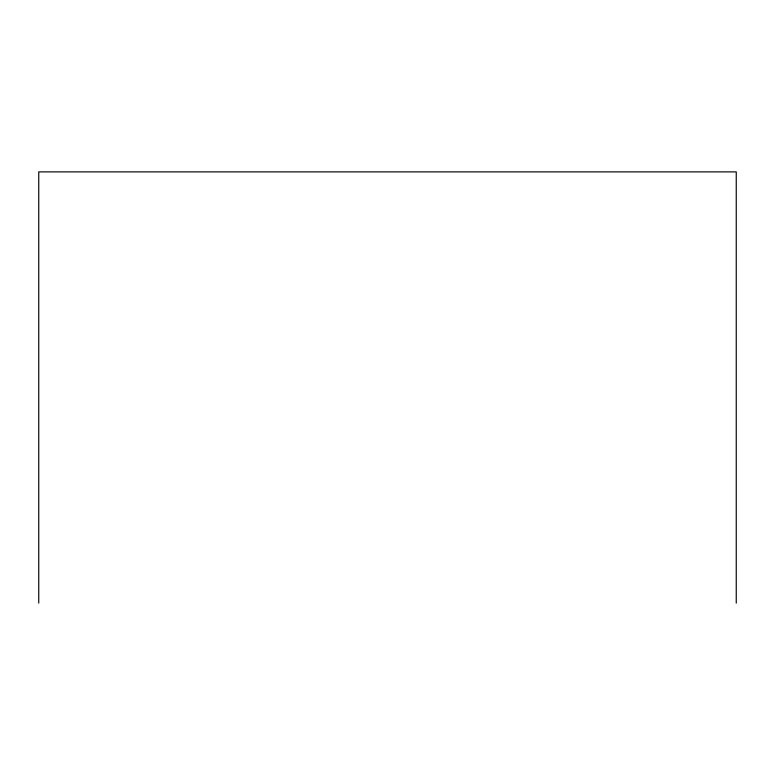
<?xml version="1.0" encoding="UTF-8"?>
<svg xmlns="http://www.w3.org/2000/svg" width="775" height="775" viewBox="0 0 775 775"><rect width="100%" height="100%" fill="white"/><g stroke="black" fill="none" stroke-linecap="round" stroke-linejoin="round"><path stroke-width="1.16" d="M736.25 603.115L736.25 171.885L38.75 171.885L38.75 603.115"/></g></svg>
